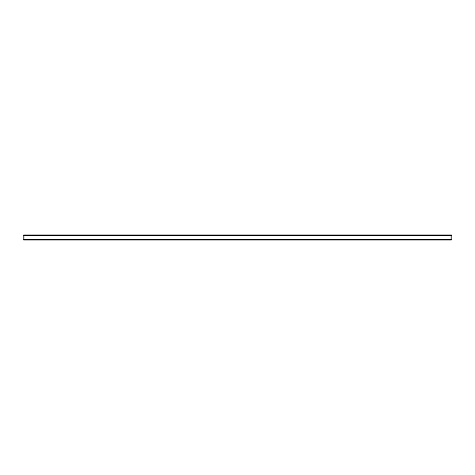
<?xml version="1.0" encoding="UTF-8"?>
<svg xmlns="http://www.w3.org/2000/svg" width="475" height="475" viewBox="0 0 475 475"><rect width="100%" height="100%" fill="white"/><g stroke="black" fill="none" stroke-linecap="round" stroke-linejoin="round"><path stroke-width="0.71" d="M23.75 235.345L451.25 235.345M23.75 239.655L451.25 239.655M451.25 235.149L23.75 235.149L23.75 239.851L451.25 239.851L451.25 235.149"/></g></svg>
